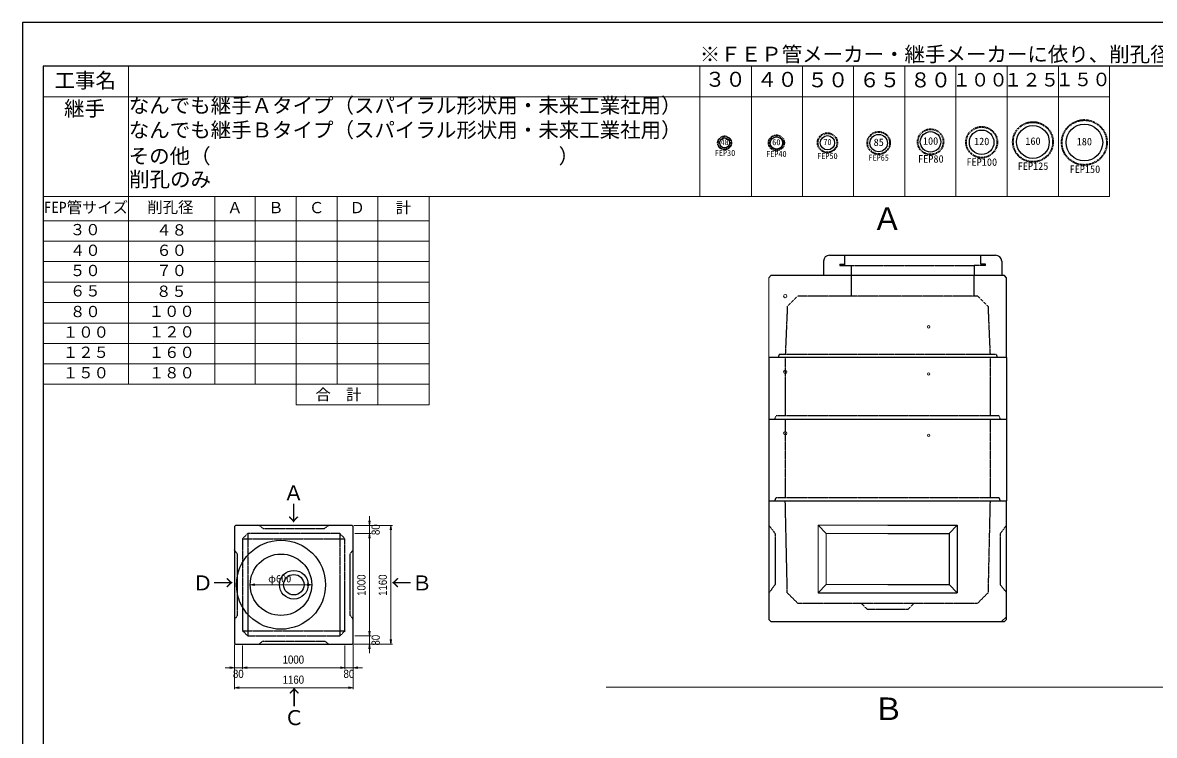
# Model space of a CAD drawing. Units: millimetres, scale not verified. Extents: x -420 to 421, y -297 to 297.
# Drawn here: x -420 to 132, y -51 to 297 of the extents above; entities that cross this region are included whole.
import ezdxf
from ezdxf.enums import TextEntityAlignment as Align

# ---------------------------------------------------------------- set-up
doc = ezdxf.new("R2010")
doc.units = ezdxf.units.MM
doc.linetypes.add('USER1', pattern=[12.95, 6.35, -3.175, 0.25, -3.175])
doc.linetypes.add('USER2', pattern=[4.7625, 3.175, -1.5875])
doc.layers.add('0-0', color=7, linetype='Continuous')
for name, color, linetype, lineweight in [('0-1_0', 9, 'Continuous', 25), ('0-2_dims', 7, 'Continuous', 18), ('0-3_pen1実線', 4, 'Continuous', 13), ('0-4_pen2実線', 3, 'Continuous', 13), ('0-5_pen3実線', 7, 'Continuous', 25), ('0-6_pen4実線', 7, 'Continuous', 25), ('0-7_pen2破線', 3, 'USER2', 25), ('0-8_鉄筋', 1, 'Continuous', 25), ('0-9_draw', 7, 'Continuous', 13)]:
    doc.layers.add(name, color=color, linetype=linetype, lineweight=lineweight)
doc.styles.add('ＭＳ ゴシック', font='')
doc.styles.add('ＭＳ Ｐゴシック', font='')
doc.styles.get('ＭＳ ゴシック').set_extended_font_data('MS Gothic')
doc.styles.get('ＭＳ Ｐゴシック').set_extended_font_data('MS PGothic')

# ---------------------------------------------------------------- blocks, each defined once
blk = doc.blocks.new('部分図 1')
at = {"layer": '0-1_0'}
blk.add_lwpolyline([(0, 0), (16824, 0), (16824, 11878), (0, 11878)], close=True, dxfattribs=at)
at = {"layer": '0-2_dims'}
for p, q in [((1035, 8343.9), (1035, 11449.7)), ((6615.84, 10178), (6615.84, 11453)), ((7117.84, 10178), (7117.84, 11453)), ((7616.84, 10178), (7616.84, 11453)), ((8116.84, 10178), (8116.84, 11453)), ((8616.84, 10178), (8616.84, 11453)), ((9115.84, 10178), (9115.84, 11453)), ((9616.84, 10178), (9616.84, 11453)), ((10117.84, 10178), (10117.84, 11453)), ((10614.84, 10178), (10614.84, 11453)), ((200, 11152), (10614.84, 11152)), ((200, 10178), (10614.84, 10178)), ((1876.07, 8343.9), (1876.07, 10178)), ((2272.07, 8343.9), (2272.07, 10178)), ((2673.07, 8144), (2673.07, 10178)), ((3071.07, 8343.9), (3071.07, 10178)), ((3469.07, 8144), (3469.07, 10178)), ((200, 9940.1), (3972, 9940.1)), ((200, 9741.1), (3972, 9741.1)), ((200, 9542.3), (3972, 9542.3)), ((200, 9341.5), (3972, 9341.5)), ((200, 9142.5), (3972, 9142.5)), ((200, 8941.5), (3972, 8941.5)), ((200, 8741.5), (3972, 8741.5)), ((200, 8541.7), (3972, 8541.7)), ((3972, 8364.3), (3972, 8144)), ((2673.07, 8144), (3972, 8144)), ((2223.5, 6384.3), (2823.5, 6384.3)), ((16434, 5383), (5700, 5383))]:
    blk.add_line(p, q, dxfattribs=at)
at = {"layer": '0-2_dims', "lineweight": 13}
for p, q in [((3233.5, 6964.3), (3402.87, 6964.3)), ((3233.5, 6964.3), (3611.27, 6964.3)), ((3387.87, 6964.3), (3387.87, 7054.3)), ((3387.87, 6884.3), (3387.87, 6964.3)), ((3596.27, 5804.3), (3596.27, 6964.3)), ((3243.5, 6884.3), (3402.87, 6884.3)), ((3243.5, 6884.3), (3402.87, 6884.3)), ((3387.87, 6884.3), (3387.87, 6794.3)), ((3387.87, 6884.3), (3387.87, 5884.3)), ((3387.87, 5884.3), (3387.87, 5974.3)), ((3243.5, 5884.3), (3402.87, 5884.3)), ((3243.5, 5884.3), (3402.87, 5884.3)), ((3387.87, 5884.3), (3387.87, 5804.3)), ((2068.5, 5799.3), (2068.5, 5558.3)), ((2068.5, 5799.3), (2068.5, 5362.3)), ((2148.5, 5789.3), (2148.5, 5558.3)), ((2148.5, 5789.3), (2148.5, 5558.3)), ((3148.5, 5789.3), (3148.5, 5558.3)), ((3148.5, 5789.3), (3148.5, 5558.3)), ((3228.5, 5799.3), (3228.5, 5558.3)), ((3228.5, 5799.3), (3228.5, 5362.3)), ((3233.5, 5804.3), (3402.87, 5804.3)), ((3233.5, 5804.3), (3611.27, 5804.3)), ((3387.87, 5804.3), (3387.87, 5714.3)), ((2068.5, 5573.3), (1978.5, 5573.3)), ((2148.5, 5573.3), (2068.5, 5573.3)), ((2148.5, 5573.3), (2238.5, 5573.3)), ((2148.5, 5573.3), (3148.5, 5573.3)), ((3148.5, 5573.3), (3058.5, 5573.3)), ((3148.5, 5573.3), (3228.5, 5573.3)), ((3228.5, 5573.3), (3318.5, 5573.3)), ((2068.5, 5377.3), (3228.5, 5377.3))]:
    blk.add_line(p, q, dxfattribs=at)
at = {"layer": '0-2_dims'}
blk.add_lwpolyline([(200, 8343.9), (3972, 8343.9), (3972, 10178), (200, 10178)], close=True, dxfattribs=at)
at = {"layer": '0-2_dims', "lineweight": 13}
for points in [[(3380.37, 7009.3), (3387.87, 6964.3), (3395.37, 7009.3)], [(3603.77, 6919.3), (3596.27, 6964.3), (3588.77, 6919.3)], [(3395.37, 6839.3), (3387.87, 6884.3), (3380.37, 6839.3)], [(3395.37, 6839.3), (3387.87, 6884.3), (3380.37, 6839.3)], [(3380.37, 5929.3), (3387.87, 5884.3), (3395.37, 5929.3)], [(3380.37, 5929.3), (3387.87, 5884.3), (3395.37, 5929.3)], [(3395.37, 5759.3), (3387.87, 5804.3), (3380.37, 5759.3)], [(3588.77, 5849.3), (3596.27, 5804.3), (3603.77, 5849.3)], [(2023.5, 5565.8), (2068.5, 5573.3), (2023.5, 5580.8)], [(2193.5, 5580.8), (2148.5, 5573.3), (2193.5, 5565.8)], [(2193.5, 5580.8), (2148.5, 5573.3), (2193.5, 5565.8)], [(3103.5, 5565.8), (3148.5, 5573.3), (3103.5, 5580.8)], [(3103.5, 5565.8), (3148.5, 5573.3), (3103.5, 5580.8)], [(3273.5, 5580.8), (3228.5, 5573.3), (3273.5, 5565.8)], [(2113.5, 5384.8), (2068.5, 5377.3), (2113.5, 5369.8)], [(3183.5, 5369.8), (3228.5, 5377.3), (3183.5, 5384.8)]]:
    blk.add_lwpolyline(points, dxfattribs=at)
at = {"layer": '0-2_dims'}
for points in [[(2268.5, 6391.8), (2223.5, 6384.3), (2268.5, 6376.8)], [(2778.5, 6376.8), (2823.5, 6384.3), (2778.5, 6391.8)]]:
    blk.add_lwpolyline(points, dxfattribs=at)
at = {"layer": '0-3_pen1実線'}
for p, q in [((9292.46, 9499.02), (9298.42, 9504.97)), ((9562.1, 6025), (9609, 6071.9))]:
    blk.add_line(p, q, dxfattribs=at)
at = {"layer": '0-4_pen2実線'}
blk.add_line((9404.46, 9516.97), (9404.46, 9504.97), dxfattribs=at)
for centre, radius in [((7449, 9204.97), 16), ((8849, 8904.97), 12), ((7449, 8464), 16), ((8849, 8444), 12), ((7449, 7865), 16), ((8849, 7845), 12)]:
    blk.add_circle(centre, radius, dxfattribs=at)
at = {"layer": '0-5_pen3実線'}
for p, q in [((7822.46, 9544.97), (7822.46, 9404.97)), ((7882.46, 9604.97), (9502.46, 9604.97)), ((9562.46, 9544.97), (9562.46, 9404.97)), ((9589, 9404.97), (7309, 9404.97)), ((9609, 9384.97), (9589, 9404.97)), ((9609, 8604.97), (9609, 9384.97)), ((9609, 8604.97), (7289, 8604.97)), ((7289, 8604), (7289, 8004)), ((9609, 8604), (9609, 8004)), ((7289, 8005), (7289, 7205)), ((7289, 8004), (9609, 8004)), ((9609, 8005), (9609, 7205)), ((7289, 7205), (9609, 7205)), ((9609, 6045), (9609, 7205)), ((2078.5, 6964.3), (2068.5, 6954.3)), ((3218.5, 6964.3), (2078.5, 6964.3)), ((3218.5, 6964.3), (3228.5, 6954.3)), ((8449, 6965), (9129, 6965)), ((9129, 6965), (9049, 6885)), ((9129, 6965), (9129, 6305)), ((2068.5, 6954.3), (2068.5, 5814.3)), ((3228.5, 5814.3), (3228.5, 6954.3)), ((7769, 6305), (9129, 6305)), ((8449, 6385), (9049, 6385)), ((9049, 6385), (9129, 6305)), ((7309, 6025), (9589, 6025)), ((9609, 6045), (9589, 6025)), ((2068.5, 5814.3), (2078.5, 5804.3)), ((2078.5, 5804.3), (3218.5, 5804.3)), ((3228.5, 5814.3), (3218.5, 5804.3))]:
    blk.add_line(p, q, dxfattribs=at)
for points in [[(7289, 7205), (7289, 6045), (7309, 6025)], [(8449, 6885), (9049, 6885), (9049, 6385)]]:
    blk.add_lwpolyline(points, dxfattribs=at)
for centre, radius in [((2523.5, 6384.3), 435), ((2523.5, 6384.3), 300), ((2648.5, 6384.3), 140), ((2648.5, 6384.3), 100)]:
    blk.add_circle(centre, radius, dxfattribs=at)
for centre, start, end in [((7882.46, 9544.97), 90, 180), ((9502.46, 9544.97), 0, 90)]:
    blk.add_arc(centre, 60, start, end, dxfattribs=at)
at = {"layer": '0-6_pen4実線'}
blk.add_lwpolyline([(200, 200), (16610, 200), (16610, 11452), (200, 11452)], close=True, dxfattribs=at)
at = {"layer": '0-7_pen2破線'}
for p, q in [((7980.46, 9516.97), (8028.46, 9516.97)), ((7980.46, 9516.97), (7980.46, 9504.97)), ((8028.46, 9604.97), (8028.46, 9504.97)), ((9356.46, 9604.97), (9356.46, 9516.97)), ((9404.46, 9516.97), (9356.46, 9516.97)), ((7980.46, 9504.97), (9292.46, 9504.97)), ((8091, 9404.97), (8091, 9204.97)), ((8092.46, 9504.97), (8092.46, 9404.97)), ((9291, 9404.97), (9291, 9204.97)), ((9404.46, 9504.97), (9292.46, 9504.97)), ((9292.46, 9504.97), (9292.46, 9404.97)), ((7469, 9104.97), (7569, 9204.97)), ((9329, 9204.97), (9429, 9104.97)), ((7469, 9104.97), (7449, 8634.97)), ((9429, 9104.97), (9449, 8634.97)), ((7389, 8634.97), (7379, 8604.97)), ((8449, 8634.97), (7389, 8634.97)), ((9509, 8634.97), (8449, 8634.97)), ((9509, 8634.97), (9519, 8604.97)), ((7449, 8604), (7449, 8034)), ((9449, 8604), (9449, 8034)), ((7349, 8004), (7359, 8034)), ((8449, 8034), (7359, 8034)), ((7449, 8005), (7449, 7235)), ((9539, 8034), (8449, 8034)), ((9449, 8005), (9449, 7235)), ((9549, 8004), (9539, 8034)), ((7349, 7205), (7359, 7235)), ((8449, 7235), (7359, 7235)), ((7469, 6305), (7449, 7205)), ((9539, 7235), (8449, 7235)), ((9449, 7205), (9429, 6305)), ((9549, 7205), (9539, 7235)), ((2348.5, 6934.3), (2308.5, 6964.3)), ((9609, 6965), (9549, 6885)), ((2148.5, 6834.3), (2198.5, 6884.3)), ((3098.5, 6884.3), (2198.5, 6884.3)), ((2198.5, 6884.3), (2198.5, 5884.3)), ((3098.5, 6884.3), (3148.5, 6834.3)), ((3098.5, 6884.3), (3098.5, 5884.3)), ((9549, 6885), (9549, 6385)), ((2148.5, 6834.3), (2148.5, 5934.3)), ((2148.5, 6834.3), (3148.5, 6834.3)), ((3148.5, 5934.3), (3148.5, 6834.3)), ((2098.5, 6684.3), (2068.5, 6724.3)), ((2098.5, 6084.3), (2098.5, 6684.3)), ((3198.5, 6684.3), (3228.5, 6724.3)), ((3198.5, 6084.3), (3198.5, 6684.3)), ((7569, 6205), (7469, 6305)), ((9429, 6305), (9329, 6205)), ((9549, 6385), (9609, 6305)), ((7569, 6205), (9329, 6205)), ((8249, 6145), (8189, 6205)), ((2098.5, 6084.3), (2068.5, 6044.3)), ((3198.5, 6084.3), (3228.5, 6044.3)), ((2198.5, 5884.3), (2148.5, 5934.3)), ((2148.5, 5934.3), (3148.5, 5934.3)), ((2198.5, 5884.3), (3098.5, 5884.3)), ((3148.5, 5934.3), (3098.5, 5884.3)), ((2348.5, 5834.3), (2308.5, 5804.3)), ((2348.5, 5834.3), (2948.5, 5834.3)), ((2948.5, 5834.3), (2988.5, 5804.3))]:
    blk.add_line(p, q, dxfattribs=at)
for points in [[(9329, 9204.97), (8449, 9204.97), (7569, 9204.97)], [(2348.5, 6934.3), (2948.5, 6934.3), (2988.5, 6964.3)], [(7289, 6965), (7349, 6885), (7349, 6385), (7289, 6305)], [(8249, 6145), (8649, 6145), (8709, 6205)]]:
    blk.add_lwpolyline(points, dxfattribs=at)
at = {"layer": '0-8_鉄筋', "linetype": 'USER1', "lineweight": 35}
for centre, radius in [((8867.94, 10712.5), 125), ((9366.94, 10708.4), 151.71), ((9867.94, 10711.4), 195), ((10369.94, 10706.4), 220.1), ((6855.94, 10702.5), 65), ((7361.94, 10702.4), 75), ((7860.94, 10703.5), 95), ((8360.74, 10701.4), 110)]:
    blk.add_circle(centre, radius, dxfattribs=at)
at = {"layer": '0-8_鉄筋'}
for centre, radius in [((9867.94, 10711.5), 160), ((10369.94, 10706.5), 179.11), ((6855.94, 10702.5), 48), ((7361.94, 10701.5), 60), ((7860.94, 10703.5), 70), ((8360.94, 10700.5), 85), ((8867.94, 10712.5), 100), ((9366.94, 10708.5), 120)]:
    blk.add_circle(centre, radius, dxfattribs=at)
at = {"layer": '0-9_draw'}
for p, q in [((7289, 9384.97), (7309, 9404.97)), ((7289, 9384.97), (7289, 8604.97)), ((7769, 6965), (7769, 6305)), ((7769, 6965), (7849, 6885)), ((7769, 6965), (8449, 6965)), ((7849, 6885), (7849, 6385)), ((7849, 6885), (8449, 6885)), ((7849, 6385), (7769, 6305)), ((7849, 6385), (8449, 6385))]:
    blk.add_line(p, q, dxfattribs=at)
at = {"layer": '0-2_dims', "style": 'ＭＳ ゴシック'}
for s, height, p in [('※ＦＥＰ管メーカー・継手メーカーに依り、削孔径は異なります。', 146.6, (6613.66, 11451.93)), ('工事名', 146.6, (311, 11195.7)), ('３０', 146.6, (6663.84, 11207)), ('４０', 146.6, (7171.84, 11206)), ('５０', 146.6, (7664.84, 11202)), ('６５', 146.6, (8171.84, 11202)), ('８０', 146.6, (8668.84, 11201)), ('１００', 132, (9081.84, 11214)), ('１２５', 132, (9583.84, 11214)), ('１５０', 132, (10086.84, 11217)), ('なんでも継手Ａタイプ（スパイラル形状用・未来工業社用）\u3000\u3000', 146.6, (1037, 10951.7)), ('継手', 146.6, (405, 10920.7)), ('なんでも継手Ｂタイプ（スパイラル形状用・未来工業社用）\u3000\u3000', 146.6, (1037, 10711.7)), ('その他（\u3000\u3000\u3000\u3000\u3000\u3000\u3000\u3000\u3000\u3000\u3000\u3000\u3000\u3000\u3000\u3000\u3000）', 146.6, (1036, 10456.7)), ('削孔のみ', 146.6, (1040, 10229.7)), ('FEP管サイズ', 110, (205.07, 9984)), ('削孔径', 110, (1218.07, 9986)), ('Ａ', 110, (1998.07, 9982)), ('Ｂ', 110, (2398.07, 9982)), ('Ｃ', 110, (2796.07, 9982)), ('Ｄ', 110, (3193.07, 9982)), ('計', 110, (3644.07, 9982)), ('Ａ', 219.9, (8296.01, 9786.8)), ('３０', 110, (461.07, 9767)), ('４８', 110, (1305.07, 9764)), ('４０', 110, (461.97, 9565)), ('６０', 110, (1305.97, 9565)), ('５０', 110, (461.97, 9367.6)), ('７０', 110, (1305.97, 9367.6)), ('６５', 110, (461.97, 9168.3)), ('８５', 110, (1302.97, 9164.6)), ('８０', 110, (462.07, 8966.6)), ('１００', 110, (1231.07, 8968.4)), ('１００', 110, (392.97, 8765.6)), ('１２０', 110, (1231.97, 8767.6)), ('１２５', 110, (392.97, 8568.2)), ('１６０', 110, (1231.97, 8567.7)), ('１５０', 110, (392.97, 8368.2)), ('１８０', 110, (1231.97, 8368.2)), ('合\u3000計', 110, (2860.07, 8155)), ('Ａ', 146.6, (2546.5, 7164.3)), ('↓', 146.6, (2546.5, 6964.3)), ('Ｄ→', 146.6, (1660, 6284.7)), ('φ600', 73.31, (2398.5, 6384.8)), ('←Ｂ', 146.6, (3600, 6284.7)), ('↑', 146.6, (2552.5, 5168.3)), ('Ｂ', 219.9, (8306.01, 4995.8)), ('Ｃ', 146.6, (2552.5, 4968.3))]:
    blk.add_text(s, height=height, dxfattribs=at).set_placement(p, align=Align.BOTTOM_LEFT)
at = {"layer": '0-2_dims', "style": 'ＭＳ Ｐゴシック', "width": 0.9}
for s, p in [('80', (3511.96, 6869.75)), ('1000', (3372.87, 6275.21)), ('1160', (3581.27, 6275.21)), ('80', (3511.96, 5789.75))]:
    blk.add_text(s, height=79.98, rotation=90, dxfattribs=at).set_placement(p, align=Align.BOTTOM_LEFT)
for s, p in [('1000', (2539.41, 5588.3)), ('80', (2053.95, 5449.21)), ('80', (3133.95, 5449.21)), ('1160', (2539.41, 5392.3))]:
    blk.add_text(s, height=79.98, dxfattribs=at).set_placement(p, align=Align.BOTTOM_LEFT)
at = {"layer": '0-8_鉄筋', "color": 7, "style": 'ＭＳ ゴシック'}
for s, height, p in [('48', 58.65, (6815.74, 10663.4)), ('60', 58.65, (7321.74, 10662.4)), ('70', 58.65, (7820.74, 10664.4)), ('85', 73.31, (8311.74, 10650.2)), ('100', 73.31, (8793.24, 10662.4)), ('120', 73.31, (9292.24, 10658.4)), ('160', 73.31, (9793.24, 10661.4)), ('180', 73.31, (10295.24, 10656.4)), ('FEP30', 58.65, (6760.94, 10557.5)), ('FEP40', 58.65, (7262.74, 10547.3)), ('FEP50', 58.65, (7761.14, 10527.1)), ('FEP65', 58.65, (8261.34, 10511.4)), ('FEP80', 73.31, (8746.34, 10487.3)), ('FEP100', 73.31, (9218.74, 10456.6)), ('FEP125', 73.31, (9719.74, 10417)), ('FEP150', 73.31, (10225.74, 10386.6))]:
    blk.add_text(s, height=height, dxfattribs=at).set_placement(p, align=Align.BOTTOM_LEFT)

msp = doc.modelspace()

# ---------------------------------------------------------------- block references
at = {"layer": '0-0', "xscale": 0.05, "yscale": 0.05}
msp.add_blockref('部分図 1', (-420.5, -297), dxfattribs=at)

doc.saveas('drawing.dxf')
